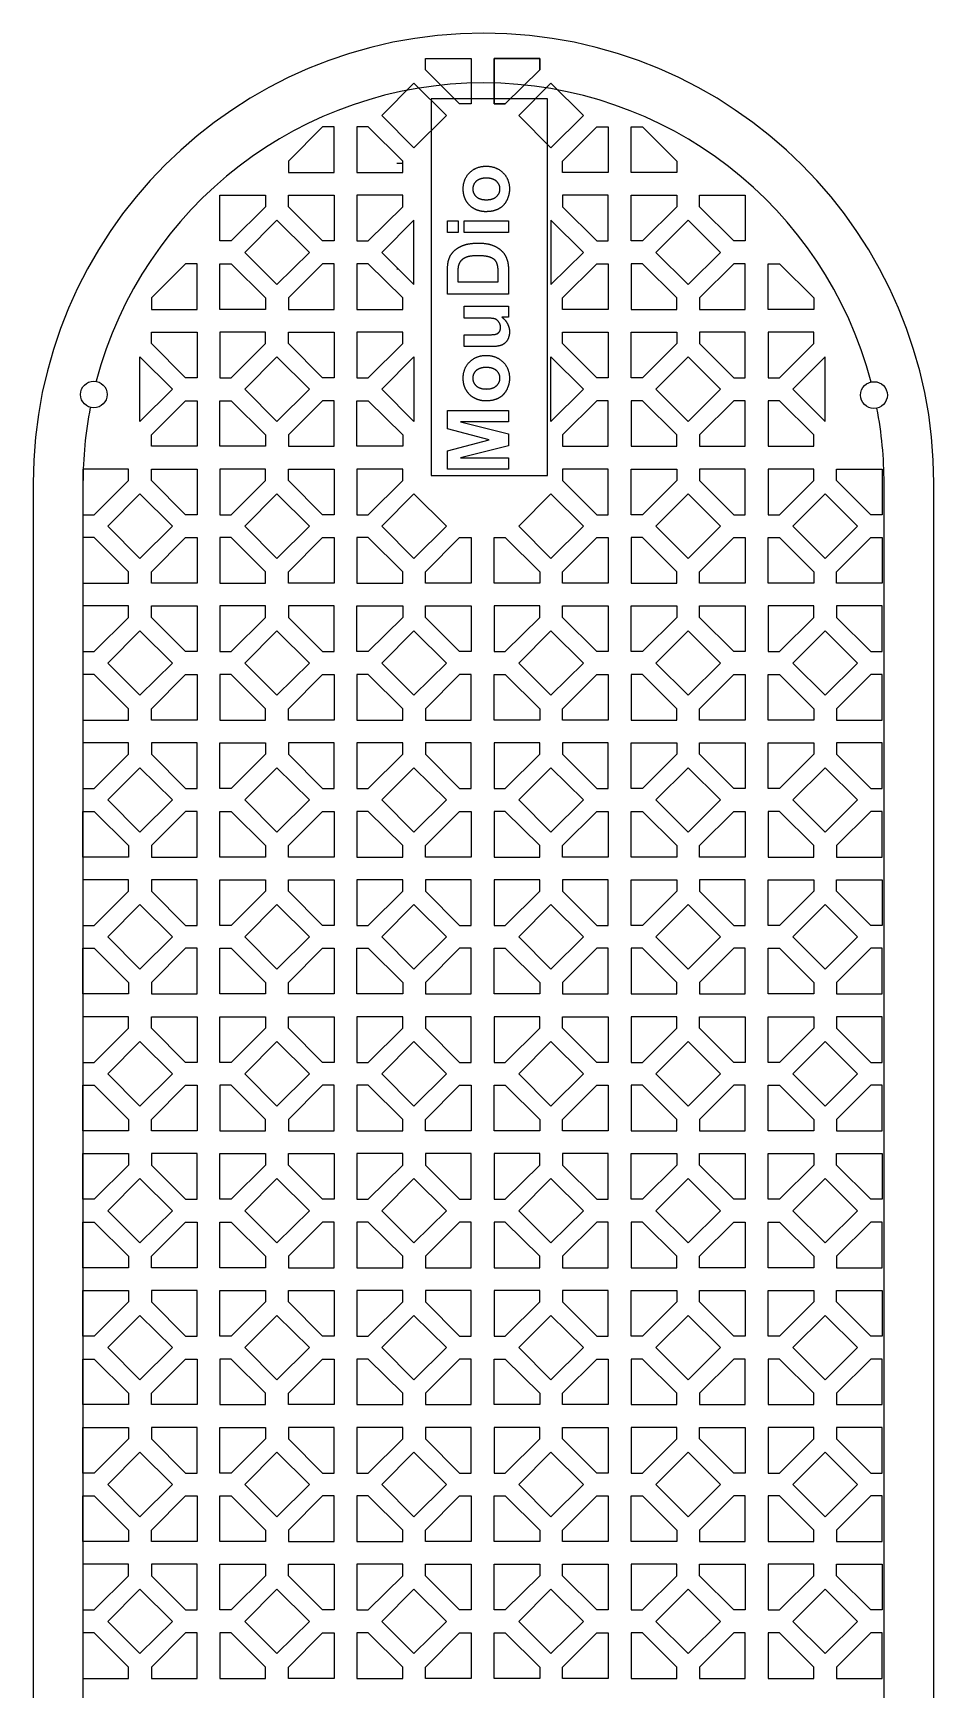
# Model space of a CAD drawing. Header units: centimetres. Extents: x -3.7 to 3.7, y -13.6 to 13.6.
# Drawn here: x -3.71 to 3.68, y 0 to 13.61 of the extents above; entities that cross this region are included whole.
import ezdxf

# ---------------------------------------------------------------- set-up
doc = ezdxf.new("R2010")
doc.units = ezdxf.units.CM
doc.layers.get('0').update_dxf_attribs({"linetype": 'CONTINUOUS'})

msp = doc.modelspace()

# ---------------------------------------------------------------- linework, layer by layer
for p, q in [((-0.726, 12.545), (-0.678, 12.545)), ((-0.31, 11.974), (-0.31, 12.07)), ((-0.31, 12.07), (-0.222, 12.07)), ((-0.222, 12.07), (-0.222, 11.974)), ((-0.172, 11.974), (-0.172, 12.07)), ((-0.172, 12.07), (0.191, 12.07)), ((0.191, 12.07), (0.191, 11.974)), ((-0.222, 11.974), (-0.31, 11.974)), ((0.191, 11.974), (-0.172, 11.974)), ((-0.712, 11.674), (-0.726, 11.674)), ((-0.31, 11.468), (-0.31, 11.653)), ((-0.226, 11.615), (-0.226, 11.57)), ((0.106, 11.57), (0.106, 11.645)), ((0.191, 11.659), (0.191, 11.468)), ((0.191, 11.468), (-0.31, 11.468)), ((-0.226, 11.57), (0.106, 11.57)), ((-0.172, 11.272), (-0.172, 11.369)), ((-0.172, 11.369), (0.191, 11.369)), ((0.191, 11.369), (0.191, 11.279)), ((-0.019, 11.272), (-0.172, 11.272)), ((0.191, 11.279), (0.136, 11.279)), ((-0.172, 11.038), (-0.172, 11.134)), ((-0.172, 11.134), (-0.006, 11.134)), ((0.057, 11.038), (-0.172, 11.038)), ((-0.31, 10.361), (-0.31, 10.513)), ((-0.31, 10.513), (0.191, 10.513)), ((0.191, 10.513), (0.191, 10.419)), ((0.031, 10.271), (-0.31, 10.361)), ((0.191, 10.419), (-0.204, 10.419)), ((-0.204, 10.419), (0.191, 10.32)), ((-0.31, 10.18), (0.031, 10.271)), ((0.191, 10.222), (-0.204, 10.123)), ((0.191, 10.32), (0.191, 10.222)), ((-0.31, 10.029), (-0.31, 10.18)), ((-0.204, 10.123), (0.191, 10.123)), ((0.191, 10.123), (0.191, 10.029)), ((0.191, 10.029), (-0.31, 10.029)), ((-3.303, 9.915), (-3.303, -9.912)), ((3.275, -9.912), (3.275, 9.915))]:
    msp.add_line(p, q)
msp.add_lwpolyline([(3.684, 9.915, 1), (-3.712, 9.915), (-3.712, -9.912, 1), (3.684, -9.912)], format="xyb", close=True)
for points in [[(-0.491, 13.312), (-0.491, 13.406), (-0.116, 13.406), (-0.116, 13.031), (-0.21, 13.031)], [(-0.491, 13.406), (-0.116, 13.406), (-0.116, 13.031), (-0.21, 13.031), (-0.491, 13.312)], [(0.072, 13.031), (0.165, 13.031), (0.447, 13.312), (0.447, 13.406), (0.072, 13.406)], [(0.072, 13.031), (0.072, 13.406), (0.447, 13.406), (0.447, 13.312), (0.165, 13.031)], [(-0.585, 13.202), (-0.85, 12.937), (-0.585, 12.672), (-0.319, 12.937)], [(0.51, 9.979), (0.51, 13.074), (-0.443, 13.074), (-0.443, 9.979)], [(0.54, 13.202), (0.275, 12.937), (0.54, 12.672), (0.806, 12.937)], [(-1.616, 12.562), (-1.616, 12.468), (-1.241, 12.468), (-1.241, 12.843), (-1.335, 12.843)], [(-1.053, 12.843), (-1.053, 12.468), (-0.678, 12.468), (-0.678, 12.562), (-0.96, 12.843)], [(0.915, 12.843), (1.009, 12.843), (1.009, 12.468), (0.634, 12.468), (0.634, 12.562)], [(1.572, 12.562), (1.572, 12.468), (1.197, 12.468), (1.197, 12.843), (1.29, 12.843)], [(-2.178, 11.906), (-2.178, 12.281), (-1.803, 12.281), (-1.803, 12.187), (-2.085, 11.906)], [(-1.241, 11.906), (-1.335, 11.906), (-1.616, 12.187), (-1.616, 12.281), (-1.241, 12.281)], [(-0.678, 12.281), (-1.053, 12.281), (-1.053, 11.906), (-0.96, 11.906), (-0.678, 12.187)], [(0.915, 11.906), (1.009, 11.906), (1.009, 12.281), (0.634, 12.281), (0.634, 12.187)], [(1.572, 12.281), (1.572, 12.187), (1.29, 11.906), (1.197, 11.906), (1.197, 12.281)], [(2.134, 12.281), (2.134, 11.906), (2.04, 11.906), (1.759, 12.187), (1.759, 12.281)], [(-1.71, 11.547), (-1.975, 11.812), (-1.71, 12.077), (-1.444, 11.812)], [(-0.585, 12.077), (-0.85, 11.812), (-0.585, 11.547)], [(0.54, 11.547), (0.806, 11.812), (0.54, 12.077)], [(1.665, 12.077), (1.931, 11.812), (1.665, 11.547), (1.4, 11.812)], [(-2.741, 11.437), (-2.741, 11.343), (-2.366, 11.343), (-2.366, 11.718), (-2.46, 11.718)], [(-2.178, 11.343), (-2.178, 11.718), (-2.085, 11.718), (-1.803, 11.437), (-1.803, 11.343)], [(-1.241, 11.718), (-1.335, 11.718), (-1.616, 11.437), (-1.616, 11.343), (-1.241, 11.343)], [(-1.053, 11.343), (-0.678, 11.343), (-0.678, 11.437), (-0.96, 11.718), (-1.053, 11.718)], [(0.915, 11.718), (1.009, 11.718), (1.009, 11.343), (0.634, 11.343), (0.634, 11.437)], [(1.29, 11.718), (1.197, 11.718), (1.197, 11.343), (1.572, 11.343), (1.572, 11.437)], [(1.759, 11.437), (1.759, 11.343), (2.134, 11.343), (2.134, 11.718), (2.04, 11.718)], [(2.697, 11.437), (2.697, 11.343), (2.322, 11.343), (2.322, 11.718), (2.415, 11.718)], [(-2.366, 11.156), (-2.366, 10.781), (-2.46, 10.781), (-2.741, 11.062), (-2.741, 11.156)], [(-2.178, 11.156), (-2.178, 10.781), (-2.085, 10.781), (-1.803, 11.062), (-1.803, 11.156)], [(-1.241, 10.781), (-1.335, 10.781), (-1.616, 11.062), (-1.616, 11.156), (-1.241, 11.156)], [(-0.96, 10.781), (-0.678, 11.062), (-0.678, 11.156), (-1.053, 11.156), (-1.053, 10.781)], [(0.634, 11.062), (0.634, 11.156), (1.009, 11.156), (1.009, 10.781), (0.915, 10.781)], [(1.572, 11.062), (1.29, 10.781), (1.197, 10.781), (1.197, 11.156), (1.572, 11.156)], [(2.134, 11.156), (1.759, 11.156), (1.759, 11.062), (2.04, 10.781), (2.134, 10.781)], [(2.322, 11.156), (2.322, 10.781), (2.415, 10.781), (2.697, 11.062), (2.697, 11.156)], [(-2.835, 10.952), (-2.569, 10.687), (-2.835, 10.422)], [(-1.975, 10.687), (-1.71, 10.422), (-1.444, 10.687), (-1.71, 10.952)], [(-0.85, 10.687), (-0.585, 10.952), (-0.585, 10.422)], [(0.806, 10.687), (0.54, 10.422), (0.54, 10.952)], [(1.4, 10.687), (1.665, 10.422), (1.931, 10.687), (1.665, 10.952)], [(2.525, 10.687), (2.79, 10.422), (2.79, 10.952)], [(-2.366, 10.218), (-2.741, 10.218), (-2.741, 10.312), (-2.46, 10.593), (-2.366, 10.593)], [(-2.085, 10.593), (-1.803, 10.312), (-1.803, 10.218), (-2.178, 10.218), (-2.178, 10.593)], [(-1.241, 10.593), (-1.335, 10.593), (-1.616, 10.312), (-1.616, 10.218), (-1.241, 10.218)], [(-1.053, 10.593), (-0.96, 10.593), (-0.678, 10.312), (-0.678, 10.218), (-1.053, 10.218)], [(0.915, 10.593), (0.634, 10.312), (0.634, 10.218), (1.009, 10.218), (1.009, 10.593)], [(1.197, 10.593), (1.197, 10.218), (1.572, 10.218), (1.572, 10.312), (1.29, 10.593)], [(1.759, 10.218), (2.134, 10.218), (2.134, 10.593), (2.04, 10.593), (1.759, 10.312)], [(2.322, 10.218), (2.697, 10.218), (2.697, 10.312), (2.415, 10.593), (2.322, 10.593)], [(-3.303, 9.656), (-3.21, 9.656), (-2.928, 9.937), (-2.928, 10.031), (-3.303, 10.031)], [(-2.741, 9.937), (-2.741, 10.031), (-2.366, 10.031), (-2.366, 9.656), (-2.46, 9.656)], [(-2.178, 10.031), (-2.178, 9.656), (-2.085, 9.656), (-1.803, 9.937), (-1.803, 10.031)], [(-1.335, 9.656), (-1.616, 9.937), (-1.616, 10.031), (-1.241, 10.031), (-1.241, 9.656)], [(-1.053, 9.656), (-0.96, 9.656), (-0.678, 9.937), (-0.678, 10.031), (-1.053, 10.031)], [(0.634, 9.937), (0.915, 9.656), (1.009, 9.656), (1.009, 10.031), (0.634, 10.031)], [(1.29, 9.656), (1.197, 9.656), (1.197, 10.031), (1.572, 10.031), (1.572, 9.937)], [(2.134, 10.031), (1.759, 10.031), (1.759, 9.937), (2.04, 9.656), (2.134, 9.656)], [(2.697, 10.031), (2.322, 10.031), (2.322, 9.656), (2.415, 9.656), (2.697, 9.937)], [(3.259, 9.656), (3.165, 9.656), (2.884, 9.937), (2.884, 10.031), (3.259, 10.031)], [(-3.1, 9.562), (-2.835, 9.827), (-2.569, 9.562), (-2.835, 9.297)], [(-1.444, 9.562), (-1.71, 9.827), (-1.975, 9.562), (-1.71, 9.297)], [(-0.585, 9.297), (-0.85, 9.562), (-0.585, 9.827), (-0.319, 9.562)], [(0.54, 9.827), (0.806, 9.562), (0.54, 9.297), (0.275, 9.562)], [(1.4, 9.562), (1.665, 9.297), (1.931, 9.562), (1.665, 9.827)], [(2.525, 9.562), (2.79, 9.297), (3.056, 9.562), (2.79, 9.827)], [(-2.928, 9.093), (-2.928, 9.187), (-3.21, 9.468), (-3.303, 9.468), (-3.303, 9.093)], [(-2.46, 9.468), (-2.366, 9.468), (-2.366, 9.093), (-2.741, 9.093), (-2.741, 9.187)], [(-2.178, 9.468), (-2.178, 9.093), (-1.803, 9.093), (-1.803, 9.187), (-2.085, 9.468)], [(-1.616, 9.187), (-1.335, 9.468), (-1.241, 9.468), (-1.241, 9.093), (-1.616, 9.093)], [(-0.678, 9.093), (-0.678, 9.187), (-0.96, 9.468), (-1.053, 9.468), (-1.053, 9.093)], [(-0.491, 9.093), (-0.491, 9.187), (-0.21, 9.468), (-0.116, 9.468), (-0.116, 9.093)], [(0.072, 9.468), (0.165, 9.468), (0.447, 9.187), (0.447, 9.093), (0.072, 9.093)], [(0.915, 9.468), (1.009, 9.468), (1.009, 9.093), (0.634, 9.093), (0.634, 9.187)], [(1.197, 9.468), (1.197, 9.093), (1.572, 9.093), (1.572, 9.187), (1.29, 9.468)], [(1.759, 9.187), (2.04, 9.468), (2.134, 9.468), (2.134, 9.093), (1.759, 9.093)], [(2.415, 9.468), (2.697, 9.187), (2.697, 9.093), (2.322, 9.093), (2.322, 9.468)], [(2.884, 9.187), (3.165, 9.468), (3.259, 9.468), (3.259, 9.093), (2.884, 9.093)], [(-2.928, 8.812), (-2.928, 8.906), (-3.303, 8.906), (-3.303, 8.531), (-3.21, 8.531)], [(-2.741, 8.906), (-2.366, 8.906), (-2.366, 8.531), (-2.46, 8.531), (-2.741, 8.812)], [(-1.803, 8.812), (-1.803, 8.906), (-2.178, 8.906), (-2.178, 8.531), (-2.085, 8.531)], [(-1.241, 8.906), (-1.616, 8.906), (-1.616, 8.812), (-1.335, 8.531), (-1.241, 8.531)], [(-1.053, 8.906), (-0.678, 8.906), (-0.678, 8.812), (-0.96, 8.531), (-1.053, 8.531)], [(-0.491, 8.812), (-0.491, 8.906), (-0.116, 8.906), (-0.116, 8.531), (-0.21, 8.531)], [(-0.491, 8.812), (-0.491, 8.906), (-0.116, 8.906), (-0.116, 8.531), (-0.21, 8.531)], [(0.072, 8.531), (0.165, 8.531), (0.447, 8.812), (0.447, 8.906), (0.072, 8.906)], [(0.072, 8.531), (0.165, 8.531), (0.447, 8.812), (0.447, 8.906), (0.072, 8.906)], [(0.634, 8.906), (1.009, 8.906), (1.009, 8.531), (0.915, 8.531), (0.634, 8.812)], [(1.29, 8.531), (1.197, 8.531), (1.197, 8.906), (1.572, 8.906), (1.572, 8.812)], [(2.04, 8.531), (1.759, 8.812), (1.759, 8.906), (2.134, 8.906), (2.134, 8.531)], [(2.697, 8.812), (2.697, 8.906), (2.322, 8.906), (2.322, 8.531), (2.415, 8.531)], [(3.259, 8.906), (2.884, 8.906), (2.884, 8.812), (3.165, 8.531), (3.259, 8.531)], [(-2.835, 8.702), (-2.569, 8.437), (-2.835, 8.172), (-3.1, 8.437)], [(-1.975, 8.437), (-1.71, 8.172), (-1.444, 8.437), (-1.71, 8.702)], [(-0.319, 8.437), (-0.585, 8.172), (-0.85, 8.437), (-0.585, 8.702)], [(0.54, 8.172), (0.275, 8.437), (0.54, 8.702), (0.806, 8.437)], [(1.4, 8.437), (1.665, 8.172), (1.931, 8.437), (1.665, 8.702)], [(3.056, 8.437), (2.79, 8.702), (2.525, 8.437), (2.79, 8.172)], [(-2.928, 7.968), (-2.928, 8.062), (-3.21, 8.343), (-3.303, 8.343), (-3.303, 7.968)], [(-2.366, 7.968), (-2.741, 7.968), (-2.741, 8.062), (-2.46, 8.343), (-2.366, 8.343)], [(-2.178, 7.968), (-1.803, 7.968), (-1.803, 8.062), (-2.085, 8.343), (-2.178, 8.343)], [(-1.616, 8.062), (-1.335, 8.343), (-1.241, 8.343), (-1.241, 7.968), (-1.616, 7.968)], [(-0.678, 7.968), (-0.678, 8.062), (-0.96, 8.343), (-1.053, 8.343), (-1.053, 7.968)], [(-0.21, 8.343), (-0.491, 8.062), (-0.491, 7.968), (-0.116, 7.968), (-0.116, 8.343)], [(0.072, 7.968), (0.072, 8.343), (0.165, 8.343), (0.447, 8.062), (0.447, 7.968)], [(0.634, 7.968), (0.634, 8.062), (0.915, 8.343), (1.009, 8.343), (1.009, 7.968)], [(1.197, 7.968), (1.572, 7.968), (1.572, 8.062), (1.29, 8.343), (1.197, 8.343)], [(1.759, 8.062), (2.04, 8.343), (2.134, 8.343), (2.134, 7.968), (1.759, 7.968)], [(2.415, 8.343), (2.697, 8.062), (2.697, 7.968), (2.322, 7.968), (2.322, 8.343)], [(2.884, 7.968), (3.259, 7.968), (3.259, 8.343), (3.165, 8.343), (2.884, 8.062)], [(-2.928, 7.781), (-3.303, 7.781), (-3.303, 7.406), (-3.21, 7.406), (-2.928, 7.687)], [(-2.741, 7.781), (-2.741, 7.687), (-2.46, 7.406), (-2.366, 7.406), (-2.366, 7.781)], [(-1.803, 7.781), (-1.803, 7.687), (-2.085, 7.406), (-2.178, 7.406), (-2.178, 7.781)], [(-1.616, 7.687), (-1.335, 7.406), (-1.241, 7.406), (-1.241, 7.781), (-1.616, 7.781)], [(-1.053, 7.781), (-1.053, 7.406), (-0.96, 7.406), (-0.678, 7.687), (-0.678, 7.781)], [(-0.116, 7.406), (-0.116, 7.781), (-0.491, 7.781), (-0.491, 7.687), (-0.21, 7.406)], [(0.072, 7.781), (0.072, 7.406), (0.165, 7.406), (0.447, 7.687), (0.447, 7.781)], [(1.009, 7.406), (1.009, 7.781), (0.634, 7.781), (0.634, 7.687), (0.915, 7.406)], [(1.197, 7.781), (1.572, 7.781), (1.572, 7.687), (1.29, 7.406), (1.197, 7.406)], [(1.759, 7.781), (2.134, 7.781), (2.134, 7.406), (2.04, 7.406), (1.759, 7.687)], [(2.415, 7.406), (2.322, 7.406), (2.322, 7.781), (2.697, 7.781), (2.697, 7.687)], [(2.884, 7.687), (3.165, 7.406), (3.259, 7.406), (3.259, 7.781), (2.884, 7.781)], [(-2.835, 7.047), (-2.569, 7.312), (-2.835, 7.577), (-3.1, 7.312)], [(-1.975, 7.312), (-1.71, 7.577), (-1.444, 7.312), (-1.71, 7.047)], [(-0.585, 7.577), (-0.85, 7.312), (-0.585, 7.047), (-0.319, 7.312)], [(0.54, 7.577), (0.275, 7.312), (0.54, 7.047), (0.806, 7.312)], [(1.931, 7.312), (1.665, 7.047), (1.4, 7.312), (1.665, 7.577)], [(3.056, 7.312), (2.79, 7.047), (2.525, 7.312), (2.79, 7.577)], [(-2.928, 6.937), (-2.928, 6.843), (-3.303, 6.843), (-3.303, 7.218), (-3.21, 7.218)], [(-2.366, 6.843), (-2.366, 7.218), (-2.46, 7.218), (-2.741, 6.937), (-2.741, 6.843)], [(-2.178, 6.843), (-2.178, 7.218), (-2.085, 7.218), (-1.803, 6.937), (-1.803, 6.843)], [(-1.241, 7.218), (-1.241, 6.843), (-1.616, 6.843), (-1.616, 6.937), (-1.335, 7.218)], [(-1.053, 7.218), (-1.053, 6.843), (-0.678, 6.843), (-0.678, 6.937), (-0.96, 7.218)], [(-0.491, 6.937), (-0.21, 7.218), (-0.116, 7.218), (-0.116, 6.843), (-0.491, 6.843)], [(0.072, 6.843), (0.447, 6.843), (0.447, 6.937), (0.165, 7.218), (0.072, 7.218)], [(0.634, 6.937), (0.915, 7.218), (1.009, 7.218), (1.009, 6.843), (0.634, 6.843)], [(1.572, 6.937), (1.572, 6.843), (1.197, 6.843), (1.197, 7.218), (1.29, 7.218)], [(2.134, 7.218), (2.134, 6.843), (1.759, 6.843), (1.759, 6.937), (2.04, 7.218)], [(2.697, 6.937), (2.415, 7.218), (2.322, 7.218), (2.322, 6.843), (2.697, 6.843)], [(3.165, 7.218), (2.884, 6.937), (2.884, 6.843), (3.259, 6.843), (3.259, 7.218)], [(-3.303, 6.281), (-3.21, 6.281), (-2.928, 6.562), (-2.928, 6.656), (-3.303, 6.656)], [(-2.741, 6.656), (-2.741, 6.562), (-2.46, 6.281), (-2.366, 6.281), (-2.366, 6.656)], [(-2.178, 6.281), (-2.178, 6.656), (-1.803, 6.656), (-1.803, 6.562), (-2.085, 6.281)], [(-1.616, 6.656), (-1.241, 6.656), (-1.241, 6.281), (-1.335, 6.281), (-1.616, 6.562)], [(-0.678, 6.656), (-1.053, 6.656), (-1.053, 6.281), (-0.96, 6.281), (-0.678, 6.562)], [(-0.116, 6.281), (-0.116, 6.656), (-0.491, 6.656), (-0.491, 6.562), (-0.21, 6.281)], [(0.447, 6.656), (0.072, 6.656), (0.072, 6.281), (0.165, 6.281), (0.447, 6.562)], [(1.009, 6.281), (1.009, 6.656), (0.634, 6.656), (0.634, 6.562), (0.915, 6.281)], [(1.572, 6.656), (1.572, 6.562), (1.29, 6.281), (1.197, 6.281), (1.197, 6.656)], [(1.759, 6.656), (1.759, 6.562), (2.04, 6.281), (2.134, 6.281), (2.134, 6.656)], [(2.415, 6.281), (2.322, 6.281), (2.322, 6.656), (2.697, 6.656), (2.697, 6.562)], [(2.884, 6.656), (3.259, 6.656), (3.259, 6.281), (3.165, 6.281), (2.884, 6.562)], [(-2.835, 6.452), (-3.1, 6.187), (-2.835, 5.922), (-2.569, 6.187)], [(-1.975, 6.187), (-1.71, 6.452), (-1.444, 6.187), (-1.71, 5.922)], [(-0.319, 6.187), (-0.585, 6.452), (-0.85, 6.187), (-0.585, 5.922)], [(0.54, 5.922), (0.806, 6.187), (0.54, 6.452), (0.275, 6.187)], [(1.4, 6.187), (1.665, 6.452), (1.931, 6.187), (1.665, 5.922)], [(3.056, 6.187), (2.79, 5.922), (2.525, 6.187), (2.79, 6.452)], [(-3.21, 6.093), (-2.928, 5.812), (-2.928, 5.718), (-3.303, 5.718), (-3.303, 6.093)], [(-2.741, 5.718), (-2.366, 5.718), (-2.366, 6.093), (-2.46, 6.093), (-2.741, 5.812)], [(-2.178, 5.718), (-2.178, 6.093), (-2.085, 6.093), (-1.803, 5.812), (-1.803, 5.718)], [(-1.241, 5.718), (-1.616, 5.718), (-1.616, 5.812), (-1.335, 6.093), (-1.241, 6.093)], [(-0.678, 5.812), (-0.678, 5.718), (-1.053, 5.718), (-1.053, 6.093), (-0.96, 6.093)], [(-0.491, 5.812), (-0.491, 5.718), (-0.116, 5.718), (-0.116, 6.093), (-0.21, 6.093)], [(0.447, 5.812), (0.447, 5.718), (0.072, 5.718), (0.072, 6.093), (0.165, 6.093)], [(1.009, 5.718), (1.009, 6.093), (0.915, 6.093), (0.634, 5.812), (0.634, 5.718)], [(1.572, 5.812), (1.29, 6.093), (1.197, 6.093), (1.197, 5.718), (1.572, 5.718)], [(2.134, 6.093), (2.04, 6.093), (1.759, 5.812), (1.759, 5.718), (2.134, 5.718)], [(2.697, 5.718), (2.322, 5.718), (2.322, 6.093), (2.415, 6.093), (2.697, 5.812)], [(3.165, 6.093), (2.884, 5.812), (2.884, 5.718), (3.259, 5.718), (3.259, 6.093)], [(-3.303, 5.156), (-3.21, 5.156), (-2.928, 5.437), (-2.928, 5.531), (-3.303, 5.531)], [(-2.741, 5.437), (-2.741, 5.531), (-2.366, 5.531), (-2.366, 5.156), (-2.46, 5.156)], [(-2.085, 5.156), (-2.178, 5.156), (-2.178, 5.531), (-1.803, 5.531), (-1.803, 5.437)], [(-1.616, 5.437), (-1.616, 5.531), (-1.241, 5.531), (-1.241, 5.156), (-1.335, 5.156)], [(-0.678, 5.437), (-0.678, 5.531), (-1.053, 5.531), (-1.053, 5.156), (-0.96, 5.156)], [(-0.21, 5.156), (-0.116, 5.156), (-0.116, 5.531), (-0.491, 5.531), (-0.491, 5.437)], [(0.447, 5.437), (0.447, 5.531), (0.072, 5.531), (0.072, 5.156), (0.165, 5.156)], [(0.634, 5.437), (0.634, 5.531), (1.009, 5.531), (1.009, 5.156), (0.915, 5.156)], [(1.197, 5.531), (1.197, 5.156), (1.29, 5.156), (1.572, 5.437), (1.572, 5.531)], [(2.134, 5.156), (2.04, 5.156), (1.759, 5.437), (1.759, 5.531), (2.134, 5.531)], [(2.697, 5.437), (2.415, 5.156), (2.322, 5.156), (2.322, 5.531), (2.697, 5.531)], [(3.259, 5.531), (2.884, 5.531), (2.884, 5.437), (3.165, 5.156), (3.259, 5.156)], [(-2.835, 4.797), (-3.1, 5.062), (-2.835, 5.327), (-2.569, 5.062)], [(-1.975, 5.062), (-1.71, 4.797), (-1.444, 5.062), (-1.71, 5.327)], [(-0.85, 5.062), (-0.585, 5.327), (-0.319, 5.062), (-0.585, 4.797)], [(0.54, 5.327), (0.806, 5.062), (0.54, 4.797), (0.275, 5.062)], [(1.4, 5.062), (1.665, 4.797), (1.931, 5.062), (1.665, 5.327)], [(3.056, 5.062), (2.79, 5.327), (2.525, 5.062), (2.79, 4.797)], [(-2.928, 4.593), (-3.303, 4.593), (-3.303, 4.968), (-3.21, 4.968), (-2.928, 4.687)], [(-2.741, 4.593), (-2.741, 4.687), (-2.46, 4.968), (-2.366, 4.968), (-2.366, 4.593)], [(-1.803, 4.593), (-1.803, 4.687), (-2.085, 4.968), (-2.178, 4.968), (-2.178, 4.593)], [(-1.616, 4.593), (-1.241, 4.593), (-1.241, 4.968), (-1.335, 4.968), (-1.616, 4.687)], [(-0.678, 4.687), (-0.96, 4.968), (-1.053, 4.968), (-1.053, 4.593), (-0.678, 4.593)], [(-0.21, 4.968), (-0.116, 4.968), (-0.116, 4.593), (-0.491, 4.593), (-0.491, 4.687)], [(0.072, 4.968), (0.165, 4.968), (0.447, 4.687), (0.447, 4.593), (0.072, 4.593)], [(0.915, 4.968), (1.009, 4.968), (1.009, 4.593), (0.634, 4.593), (0.634, 4.687)], [(1.572, 4.593), (1.572, 4.687), (1.29, 4.968), (1.197, 4.968), (1.197, 4.593)], [(2.134, 4.593), (2.134, 4.968), (2.04, 4.968), (1.759, 4.687), (1.759, 4.593)], [(2.415, 4.968), (2.697, 4.687), (2.697, 4.593), (2.322, 4.593), (2.322, 4.968)], [(3.259, 4.593), (3.259, 4.968), (3.165, 4.968), (2.884, 4.687), (2.884, 4.593)], [(-2.928, 4.406), (-2.928, 4.312), (-3.21, 4.031), (-3.303, 4.031), (-3.303, 4.406)], [(-2.46, 4.031), (-2.366, 4.031), (-2.366, 4.406), (-2.741, 4.406), (-2.741, 4.312)], [(-2.178, 4.406), (-1.803, 4.406), (-1.803, 4.312), (-2.085, 4.031), (-2.178, 4.031)], [(-1.241, 4.031), (-1.335, 4.031), (-1.616, 4.312), (-1.616, 4.406), (-1.241, 4.406)], [(-1.053, 4.031), (-0.96, 4.031), (-0.678, 4.312), (-0.678, 4.406), (-1.053, 4.406)], [(-0.116, 4.031), (-0.116, 4.406), (-0.491, 4.406), (-0.491, 4.312), (-0.21, 4.031)], [(0.447, 4.406), (0.072, 4.406), (0.072, 4.031), (0.165, 4.031), (0.447, 4.312)], [(0.634, 4.406), (0.634, 4.312), (0.915, 4.031), (1.009, 4.031), (1.009, 4.406)], [(1.197, 4.031), (1.197, 4.406), (1.572, 4.406), (1.572, 4.312), (1.29, 4.031)], [(1.759, 4.406), (2.134, 4.406), (2.134, 4.031), (2.04, 4.031), (1.759, 4.312)], [(2.697, 4.406), (2.697, 4.312), (2.415, 4.031), (2.322, 4.031), (2.322, 4.406)], [(3.259, 4.406), (3.259, 4.031), (3.165, 4.031), (2.884, 4.312), (2.884, 4.406)], [(-3.1, 3.937), (-2.835, 3.672), (-2.569, 3.937), (-2.835, 4.202)], [(-1.444, 3.937), (-1.71, 3.672), (-1.975, 3.937), (-1.71, 4.202)], [(-0.319, 3.937), (-0.585, 4.202), (-0.85, 3.937), (-0.585, 3.672)], [(0.54, 4.202), (0.275, 3.937), (0.54, 3.672), (0.806, 3.937)], [(1.665, 4.202), (1.931, 3.937), (1.665, 3.672), (1.4, 3.937)], [(2.525, 3.937), (2.79, 4.202), (3.056, 3.937), (2.79, 3.672)], [(-3.303, 3.843), (-3.21, 3.843), (-2.928, 3.562), (-2.928, 3.468), (-3.303, 3.468)], [(-2.46, 3.843), (-2.366, 3.843), (-2.366, 3.468), (-2.741, 3.468), (-2.741, 3.562)], [(-2.178, 3.468), (-2.178, 3.843), (-2.085, 3.843), (-1.803, 3.562), (-1.803, 3.468)], [(-1.616, 3.562), (-1.616, 3.468), (-1.241, 3.468), (-1.241, 3.843), (-1.335, 3.843)], [(-1.053, 3.843), (-1.053, 3.468), (-0.678, 3.468), (-0.678, 3.562), (-0.96, 3.843)], [(-0.491, 3.468), (-0.116, 3.468), (-0.116, 3.843), (-0.21, 3.843), (-0.491, 3.562)], [(0.072, 3.843), (0.072, 3.468), (0.447, 3.468), (0.447, 3.562), (0.165, 3.843)], [(1.009, 3.468), (1.009, 3.843), (0.915, 3.843), (0.634, 3.562), (0.634, 3.468)], [(1.29, 3.843), (1.197, 3.843), (1.197, 3.468), (1.572, 3.468), (1.572, 3.562)], [(2.134, 3.843), (2.134, 3.468), (1.759, 3.468), (1.759, 3.562), (2.04, 3.843)], [(2.322, 3.468), (2.322, 3.843), (2.415, 3.843), (2.697, 3.562), (2.697, 3.468)], [(3.165, 3.843), (2.884, 3.562), (2.884, 3.468), (3.259, 3.468), (3.259, 3.843)], [(-2.928, 3.187), (-3.21, 2.906), (-3.303, 2.906), (-3.303, 3.281), (-2.928, 3.281)], [(-2.741, 3.281), (-2.741, 3.187), (-2.46, 2.906), (-2.366, 2.906), (-2.366, 3.281)], [(-2.178, 3.281), (-1.803, 3.281), (-1.803, 3.187), (-2.085, 2.906), (-2.178, 2.906)], [(-1.241, 3.281), (-1.241, 2.906), (-1.335, 2.906), (-1.616, 3.187), (-1.616, 3.281)], [(-1.053, 2.906), (-0.96, 2.906), (-0.678, 3.187), (-0.678, 3.281), (-1.053, 3.281)], [(-0.491, 3.281), (-0.491, 3.187), (-0.21, 2.906), (-0.116, 2.906), (-0.116, 3.281)], [(0.447, 3.281), (0.072, 3.281), (0.072, 2.906), (0.165, 2.906), (0.447, 3.187)], [(1.009, 3.281), (0.634, 3.281), (0.634, 3.187), (0.915, 2.906), (1.009, 2.906)], [(1.197, 2.906), (1.197, 3.281), (1.572, 3.281), (1.572, 3.187), (1.29, 2.906)], [(2.134, 3.281), (2.134, 2.906), (2.04, 2.906), (1.759, 3.187), (1.759, 3.281)], [(2.697, 3.281), (2.697, 3.187), (2.415, 2.906), (2.322, 2.906), (2.322, 3.281)], [(3.259, 2.906), (3.165, 2.906), (2.884, 3.187), (2.884, 3.281), (3.259, 3.281)], [(-3.1, 2.812), (-2.835, 2.547), (-2.569, 2.812), (-2.835, 3.077)], [(-1.444, 2.812), (-1.71, 2.547), (-1.975, 2.812), (-1.71, 3.077)], [(-0.85, 2.812), (-0.585, 2.547), (-0.319, 2.812), (-0.585, 3.077)], [(0.54, 3.077), (0.275, 2.812), (0.54, 2.547), (0.806, 2.812)], [(1.665, 2.547), (1.4, 2.812), (1.665, 3.077), (1.931, 2.812)], [(3.056, 2.812), (2.79, 2.547), (2.525, 2.812), (2.79, 3.077)], [(-3.21, 2.718), (-2.928, 2.437), (-2.928, 2.343), (-3.303, 2.343), (-3.303, 2.718)], [(-2.46, 2.718), (-2.366, 2.718), (-2.366, 2.343), (-2.741, 2.343), (-2.741, 2.437)], [(-2.085, 2.718), (-2.178, 2.718), (-2.178, 2.343), (-1.803, 2.343), (-1.803, 2.437)], [(-1.241, 2.343), (-1.616, 2.343), (-1.616, 2.437), (-1.335, 2.718), (-1.241, 2.718)], [(-1.053, 2.718), (-1.053, 2.343), (-0.678, 2.343), (-0.678, 2.437), (-0.96, 2.718)], [(-0.491, 2.437), (-0.491, 2.343), (-0.116, 2.343), (-0.116, 2.718), (-0.21, 2.718)], [(0.447, 2.437), (0.447, 2.343), (0.072, 2.343), (0.072, 2.718), (0.165, 2.718)], [(0.634, 2.437), (0.915, 2.718), (1.009, 2.718), (1.009, 2.343), (0.634, 2.343)], [(1.572, 2.437), (1.29, 2.718), (1.197, 2.718), (1.197, 2.343), (1.572, 2.343)], [(1.759, 2.437), (1.759, 2.343), (2.134, 2.343), (2.134, 2.718), (2.04, 2.718)], [(2.415, 2.718), (2.322, 2.718), (2.322, 2.343), (2.697, 2.343), (2.697, 2.437)], [(3.165, 2.718), (2.884, 2.437), (2.884, 2.343), (3.259, 2.343), (3.259, 2.718)], [(-3.303, 1.781), (-3.303, 2.156), (-2.928, 2.156), (-2.928, 2.062), (-3.21, 1.781)], [(-2.46, 1.781), (-2.366, 1.781), (-2.366, 2.156), (-2.741, 2.156), (-2.741, 2.062)], [(-1.803, 2.062), (-2.085, 1.781), (-2.178, 1.781), (-2.178, 2.156), (-1.803, 2.156)], [(-1.241, 2.156), (-1.616, 2.156), (-1.616, 2.062), (-1.335, 1.781), (-1.241, 1.781)], [(-1.053, 1.781), (-0.96, 1.781), (-0.678, 2.062), (-0.678, 2.156), (-1.053, 2.156)], [(-0.21, 1.781), (-0.116, 1.781), (-0.116, 2.156), (-0.491, 2.156), (-0.491, 2.062)], [(0.072, 1.781), (0.165, 1.781), (0.447, 2.062), (0.447, 2.156), (0.072, 2.156)], [(0.634, 2.156), (1.009, 2.156), (1.009, 1.781), (0.915, 1.781), (0.634, 2.062)], [(1.197, 2.156), (1.197, 1.781), (1.29, 1.781), (1.572, 2.062), (1.572, 2.156)], [(2.134, 1.781), (2.04, 1.781), (1.759, 2.062), (1.759, 2.156), (2.134, 2.156)], [(2.697, 2.062), (2.697, 2.156), (2.322, 2.156), (2.322, 1.781), (2.415, 1.781)], [(3.259, 1.781), (3.259, 2.156), (2.884, 2.156), (2.884, 2.062), (3.165, 1.781)], [(-3.1, 1.687), (-2.835, 1.952), (-2.569, 1.687), (-2.835, 1.422)], [(-1.444, 1.687), (-1.71, 1.952), (-1.975, 1.687), (-1.71, 1.422)], [(-0.85, 1.687), (-0.585, 1.952), (-0.319, 1.687), (-0.585, 1.422)], [(0.54, 1.422), (0.275, 1.687), (0.54, 1.952), (0.806, 1.687)], [(1.4, 1.687), (1.665, 1.422), (1.931, 1.687), (1.665, 1.952)], [(3.056, 1.687), (2.79, 1.952), (2.525, 1.687), (2.79, 1.422)], [(-2.928, 1.218), (-3.303, 1.218), (-3.303, 1.593), (-3.21, 1.593), (-2.928, 1.312)], [(-2.46, 1.593), (-2.366, 1.593), (-2.366, 1.218), (-2.741, 1.218), (-2.741, 1.312)], [(-2.085, 1.593), (-1.803, 1.312), (-1.803, 1.218), (-2.178, 1.218), (-2.178, 1.593)], [(-1.241, 1.218), (-1.241, 1.593), (-1.335, 1.593), (-1.616, 1.312), (-1.616, 1.218)], [(-0.678, 1.218), (-0.678, 1.312), (-0.96, 1.593), (-1.053, 1.593), (-1.053, 1.218)], [(-0.491, 1.218), (-0.491, 1.312), (-0.21, 1.593), (-0.116, 1.593), (-0.116, 1.218)], [(0.072, 1.218), (0.072, 1.593), (0.165, 1.593), (0.447, 1.312), (0.447, 1.218)], [(0.634, 1.218), (0.634, 1.312), (0.915, 1.593), (1.009, 1.593), (1.009, 1.218)], [(1.29, 1.593), (1.572, 1.312), (1.572, 1.218), (1.197, 1.218), (1.197, 1.593)], [(2.134, 1.218), (2.134, 1.593), (2.04, 1.593), (1.759, 1.312), (1.759, 1.218)], [(2.697, 1.218), (2.697, 1.312), (2.415, 1.593), (2.322, 1.593), (2.322, 1.218)], [(2.884, 1.218), (3.259, 1.218), (3.259, 1.593), (3.165, 1.593), (2.884, 1.312)], [(-3.21, 0.656), (-2.928, 0.937), (-2.928, 1.031), (-3.303, 1.031), (-3.303, 0.656)], [(-2.741, 0.937), (-2.46, 0.656), (-2.366, 0.656), (-2.366, 1.031), (-2.741, 1.031)], [(-1.803, 0.937), (-2.085, 0.656), (-2.178, 0.656), (-2.178, 1.031), (-1.803, 1.031)], [(-1.335, 0.656), (-1.616, 0.937), (-1.616, 1.031), (-1.241, 1.031), (-1.241, 0.656)], [(-0.678, 0.937), (-0.678, 1.031), (-1.053, 1.031), (-1.053, 0.656), (-0.96, 0.656)], [(-0.491, 0.937), (-0.491, 1.031), (-0.116, 1.031), (-0.116, 0.656), (-0.21, 0.656)], [(0.072, 1.031), (0.447, 1.031), (0.447, 0.937), (0.165, 0.656), (0.072, 0.656)], [(1.009, 1.031), (1.009, 0.656), (0.915, 0.656), (0.634, 0.937), (0.634, 1.031)], [(1.572, 1.031), (1.197, 1.031), (1.197, 0.656), (1.29, 0.656), (1.572, 0.937)], [(2.134, 0.656), (2.04, 0.656), (1.759, 0.937), (1.759, 1.031), (2.134, 1.031)], [(2.697, 0.937), (2.697, 1.031), (2.322, 1.031), (2.322, 0.656), (2.415, 0.656)], [(2.884, 0.937), (2.884, 1.031), (3.259, 1.031), (3.259, 0.656), (3.165, 0.656)], [(-3.1, 0.562), (-2.835, 0.827), (-2.569, 0.562), (-2.835, 0.297)], [(-1.444, 0.562), (-1.71, 0.827), (-1.975, 0.562), (-1.71, 0.297)], [(-0.319, 0.562), (-0.585, 0.297), (-0.85, 0.562), (-0.585, 0.827)], [(0.275, 0.562), (0.54, 0.827), (0.806, 0.562), (0.54, 0.297)], [(1.931, 0.562), (1.665, 0.827), (1.4, 0.562), (1.665, 0.297)], [(3.056, 0.562), (2.79, 0.827), (2.525, 0.562), (2.79, 0.297)], [(-2.928, 0.187), (-3.21, 0.468), (-3.303, 0.468), (-3.303, 0.093), (-2.928, 0.093)], [(-2.46, 0.468), (-2.741, 0.187), (-2.741, 0.093), (-2.366, 0.093), (-2.366, 0.468)], [(-2.085, 0.468), (-2.178, 0.468), (-2.178, 0.093), (-1.803, 0.093), (-1.803, 0.187)], [(-1.616, 0.187), (-1.335, 0.468), (-1.241, 0.468), (-1.241, 0.093), (-1.616, 0.093)], [(-0.678, 0.187), (-0.96, 0.468), (-1.053, 0.468), (-1.053, 0.093), (-0.678, 0.093)], [(-0.21, 0.468), (-0.116, 0.468), (-0.116, 0.093), (-0.491, 0.093), (-0.491, 0.187)], [(0.447, 0.093), (0.072, 0.093), (0.072, 0.468), (0.165, 0.468), (0.447, 0.187)], [(1.009, 0.093), (0.634, 0.093), (0.634, 0.187), (0.915, 0.468), (1.009, 0.468)], [(1.197, 0.468), (1.197, 0.093), (1.572, 0.093), (1.572, 0.187), (1.29, 0.468)], [(1.759, 0.093), (2.134, 0.093), (2.134, 0.468), (2.04, 0.468), (1.759, 0.187)], [(2.697, 0.093), (2.697, 0.187), (2.415, 0.468), (2.322, 0.468), (2.322, 0.093)], [(3.259, 0.468), (3.165, 0.468), (2.884, 0.187), (2.884, 0.093), (3.259, 0.093)]]:
    msp.add_lwpolyline(points, close=True)
for centre in [(-3.214, 10.644), (3.192, 10.639)]:
    msp.add_circle(centre, 0.11)
for start, end in [(14.6248, 165.2518), (169.0803, 180), (0, 10.7975)]:
    msp.add_arc((-0.014, 9.915), 3.289, start, end)
for points in [[(-0.181, 12.333), (-0.181, 12.415), (-0.127, 12.468)], [(-0.127, 12.468), (-0.074, 12.52), (0.008, 12.52)], [(-0.074, 12.396), (-0.102, 12.371), (-0.102, 12.333)], [(0.008, 12.422), (-0.045, 12.422), (-0.074, 12.396)], [(0.008, 12.52), (0.09, 12.52), (0.145, 12.467)], [(0.092, 12.396), (0.063, 12.422), (0.008, 12.422)], [(0.121, 12.333), (0.121, 12.371), (0.092, 12.396)], [(0.145, 12.467), (0.199, 12.414), (0.199, 12.333)], [(-0.157, 12.236), (-0.181, 12.279), (-0.181, 12.333)], [(-0.102, 12.333), (-0.102, 12.295), (-0.074, 12.27)], [(-0.074, 12.27), (-0.045, 12.244), (0.009, 12.244)], [(0.009, 12.244), (0.063, 12.244), (0.092, 12.27)], [(0.092, 12.27), (0.121, 12.295), (0.121, 12.333)], [(0.199, 12.333), (0.199, 12.284), (0.176, 12.238)], [(-0.089, 12.169), (-0.133, 12.193), (-0.157, 12.236)], [(0.004, 12.146), (-0.044, 12.146), (-0.089, 12.169)], [(0.11, 12.169), (0.067, 12.146), (0.004, 12.146)], [(0.176, 12.238), (0.154, 12.193), (0.11, 12.169)], [(-0.255, 11.824), (-0.222, 11.856), (-0.173, 11.872)], [(-0.173, 11.872), (-0.126, 11.888), (-0.055, 11.888)], [(-0.055, 11.888), (0.007, 11.888), (0.052, 11.873)], [(0.052, 11.873), (0.106, 11.854), (0.14, 11.819)], [(-0.31, 11.653), (-0.31, 11.716), (-0.301, 11.749)], [(-0.301, 11.749), (-0.288, 11.793), (-0.255, 11.824)], [(-0.197, 11.745), (-0.215, 11.726), (-0.221, 11.698)], [(-0.149, 11.774), (-0.18, 11.763), (-0.197, 11.745)], [(-0.06, 11.784), (-0.118, 11.784), (-0.149, 11.774)], [(0.032, 11.774), (-0.001, 11.784), (-0.06, 11.784)], [(0.081, 11.747), (0.066, 11.763), (0.032, 11.774)], [(0.101, 11.706), (0.095, 11.731), (0.081, 11.747)], [(0.14, 11.819), (0.166, 11.793), (0.18, 11.748)], [(0.18, 11.748), (0.191, 11.715), (0.191, 11.659)], [(-0.221, 11.698), (-0.226, 11.677), (-0.226, 11.615)], [(0.106, 11.645), (0.106, 11.687), (0.101, 11.706)], [(0.079, 11.265), (0.059, 11.272), (-0.019, 11.272)], [(0.112, 11.239), (0.099, 11.258), (0.079, 11.265)], [(0.126, 11.195), (0.126, 11.219), (0.112, 11.239)], [(0.116, 11.159), (0.126, 11.173), (0.126, 11.195)], [(0.136, 11.279), (0.165, 11.259), (0.182, 11.227)], [(0.182, 11.227), (0.199, 11.195), (0.199, 11.159)], [(-0.006, 11.134), (0.071, 11.134), (0.088, 11.14)], [(0.138, 11.051), (0.109, 11.038), (0.057, 11.038)], [(0.088, 11.14), (0.106, 11.145), (0.116, 11.159)], [(0.183, 11.093), (0.167, 11.064), (0.138, 11.051)], [(0.199, 11.159), (0.199, 11.122), (0.183, 11.093)], [(-0.181, 10.778), (-0.181, 10.86), (-0.127, 10.913)], [(-0.127, 10.913), (-0.074, 10.965), (0.008, 10.965)], [(0.008, 10.965), (0.09, 10.965), (0.145, 10.912)], [(0.145, 10.912), (0.199, 10.859), (0.199, 10.778)], [(-0.157, 10.681), (-0.181, 10.724), (-0.181, 10.778)], [(-0.074, 10.841), (-0.102, 10.816), (-0.102, 10.778)], [(-0.102, 10.778), (-0.102, 10.74), (-0.074, 10.715)], [(0.008, 10.866), (-0.045, 10.866), (-0.074, 10.841)], [(0.092, 10.841), (0.063, 10.866), (0.008, 10.866)], [(0.121, 10.778), (0.121, 10.816), (0.092, 10.841)], [(0.092, 10.715), (0.121, 10.74), (0.121, 10.778)], [(0.199, 10.778), (0.199, 10.728), (0.176, 10.683)], [(-0.089, 10.614), (-0.133, 10.638), (-0.157, 10.681)], [(-0.074, 10.715), (-0.045, 10.689), (0.009, 10.689)], [(0.009, 10.689), (0.063, 10.689), (0.092, 10.715)], [(0.176, 10.683), (0.154, 10.638), (0.11, 10.614)], [(0.004, 10.591), (-0.044, 10.591), (-0.089, 10.614)], [(0.11, 10.614), (0.067, 10.591), (0.004, 10.591)]]:
    msp.add_open_spline(points, degree=2)

doc.saveas('drawing.dxf')
